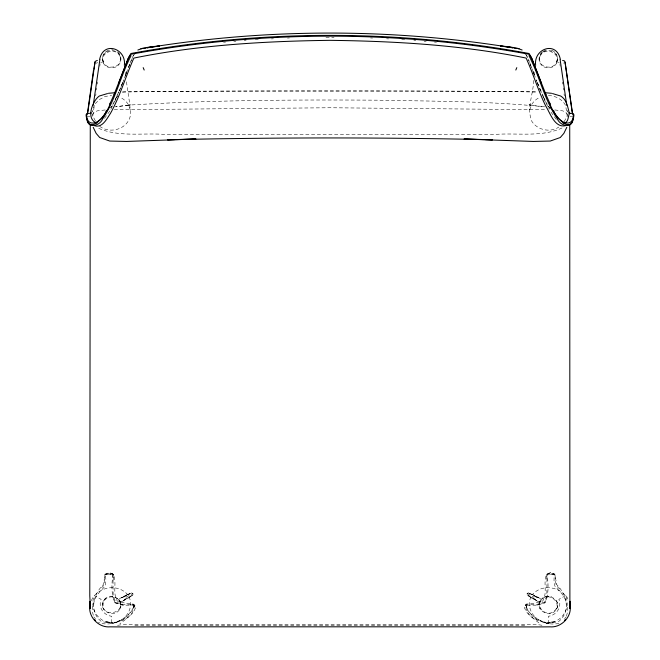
<?xml version="1.0" encoding="UTF-8"?>
<svg xmlns="http://www.w3.org/2000/svg" width="660" height="660" viewBox="0 0 660 660"><rect width="100%" height="100%" fill="white"/><g stroke="black" fill="none" stroke-linecap="round" stroke-linejoin="round"><path stroke-width="0.49" stroke-dasharray="3.3 2.47" d="M113.322 580.14L113.338 574.332L109.255 572.599L105.245 574.258L103.224 584.678C93.035 594.792 89.1 611.267 100.996 621.241C113.594 625.424 131.901 620.276 135.902 606.606L133.18 604.048L125.194 603.158L117.299 601.045C112.183 592.87 117.2 582.895 113.338 574.332L109.255 572.599M533.61 80.462C533.519 93.992 526.135 108.529 531.96 121.547C537.603 130.136 550.267 132.858 558.814 127.083M526.433 605.707L526.523 607.332L525.946 604.692L526.449 605.236L536.959 605.154L544.913 602.819C549.153 594.223 548.295 583.069 547.024 574.117L546.851 595.51L544.244 602.25L536.489 604.494L525.946 604.692L525.55 606.961L526.82 604.048L534.806 603.158L542.702 601.045C547.816 592.87 542.801 582.895 546.661 574.332L550.745 572.599L554.755 574.258L556.776 584.678C566.965 594.792 570.9 611.267 559.004 621.241C546.406 625.424 528.099 620.276 524.098 606.606L526.82 604.048L525.896 604.75C524.923 613.553 534.08 619.055 540.119 623.774M531.077 597.481L527.043 594.792L527.092 593.521L528.239 592.853L532.752 594.784M133.584 605.682L133.477 607.332L133.551 605.236L134.054 604.692L134.409 605.113L134.45 606.961L133.18 604.048L134.409 605.113L131.777 604.453L134.104 604.75C135.077 613.553 125.92 619.055 119.881 623.774M103.372 61.891L103.026 61.875C100.015 51.257 117.992 46.365 120.236 57.791C122.356 69.325 102.952 70.471 102.894 59.408L101.772 59.169M113.264 575.438L112.967 574.126L112.233 573.837L113.264 575.438L113.338 574.332M92.581 606.4L92.21 610.813L93.505 616.11M112.975 574.117C111.713 583.069 110.822 594.223 115.087 602.819L123.04 605.154L133.551 605.236L134.104 604.75L123.511 604.494L115.756 602.25L113.149 595.51L112.975 574.117L104.956 574.117L104.717 580.404L103.645 585.577L100.493 588.943M103.026 61.875L103.166 60.646M534.427 74.415L534.699 72.394M96.5 90.007L96.772 88.028M97.325 84.067L97.597 82.087M99.784 66.239L100.064 64.251M94.165 106.738L92.796 116.036L95.378 120.829M95.675 95.915L95.956 93.943M93.736 604.345C93.934 596.409 100.427 591.541 105.121 586.072L105.971 580.742L105.427 574.159L109.205 573.755L105.245 574.258L106.177 573.87L105.179 575.462L105.427 574.159M556.628 61.891L556.974 61.875C559.985 51.298 542.025 46.34 539.764 57.791C537.644 69.325 557.057 70.471 557.106 59.408L558.228 59.177M530.129 596.97L530.64 597.465C525.756 609.881 535.969 622.025 548.353 623.494L554.746 621.324L546.744 623.073C560.909 623.386 571.362 608.875 565.579 595.716C557.164 586.006 541.406 584.562 532.513 594.445L531.795 594.272M92.433 111.342L92.565 110.641L92.284 111.977M128.205 594.272L127.487 594.445C118.594 584.562 102.836 586.006 94.421 595.716C88.638 608.875 99.091 623.386 113.256 623.073C125.136 621.266 133.898 609.114 129.36 597.465L132.957 594.792L132.907 593.521L131.761 592.853L127.248 594.784M538.213 601.417L540.202 602.044L541.555 599.866C548.427 590.898 563.681 603.537 553.979 611.209C546.777 617.678 534.897 607.117 541.555 599.866M540.854 600.946L541.183 599.742M123.156 81.691L123.841 79.885M125.202 76.279L126.901 71.767M125.903 74.465L126.992 71.577M124.385 78.136L129.69 64.135M130.036 63.228L133.592 54.78M128.981 66.281L129.69 64.424M128.436 67.766L129.484 65.002M130.886 61.322L133.708 54.978L134.912 54.301M133.477 607.233C127.677 619.418 111.499 627.536 98.406 622.421M529.708 109.832L531.927 104.131A19.272 19.115 0 0 1 540.152 97.144M119.683 609.295C125.713 599.371 109.04 591.08 103.603 600.658C97.573 610.582 114.246 618.874 119.683 609.295A8.143 8.143 0 0 0 119.683 600.658L117.612 598.356M540.317 600.658C534.286 610.582 550.96 618.874 556.396 609.295C562.427 599.371 545.754 591.08 540.317 600.658A8.134 8.134 0 0 0 540.317 609.295M566.494 616.11L567.79 610.813L567.418 606.4M119.386 91.014L120.524 88.217M120.895 87.285L122.785 82.624M536.91 605.121L544.888 602.786L547.693 595.815M121.861 84.917L123.362 81.221M119.245 90.865L123.668 80.025M118.635 92.878L118.866 92.317M114.37 102.432L117.86 94.619M118.825 91.79L115.063 100.072L116.16 97.952M93.192 107.984L94.438 105.394M91.336 600.674L93.596 596.013M110.814 109.296L113.924 103.29M564.184 121.646L567.204 116.036L565.834 106.738M112.695 104.362L116.523 97.251M109.832 111.004L103.669 119.485M92.153 115.162L93.687 112.786L97.102 110.896L105.188 109.948M566.156 616.952L564.597 618.75M132.569 609.972L126.522 617.174L122.579 620.053M115.087 602.819L112.324 595.84M110.797 107.596L112.48 105.526M554.573 574.159L550.795 573.755L554.755 574.258L554.144 574.645L554.029 580.742L554.879 586.072C559.573 591.541 566.065 596.409 566.264 604.345M542.388 51.711L540.317 54.037L539.212 56.9L539.212 60.745M105.674 598.356L103.603 600.658A8.134 8.134 0 0 0 103.603 609.295M110.492 107.596L111.82 106.219M95.263 103.669L99.47 99.52L105.154 96.467L111.639 95.453M112.967 574.126L112.431 574.621L105.856 574.645L104.956 574.117M525.591 605.113L526.82 604.048M559.507 588.943L556.355 585.577L555.283 580.404L555.043 574.117L554.144 574.645L547.569 574.621L547.033 574.126M562.039 127.982C541.514 137.478 517.192 132.693 495.157 134.425L164.843 134.425C142.807 132.693 118.495 137.478 97.96 127.982M131.513 596.013L123.065 600.683L125.186 599.412M122.191 601.4L129.36 597.465M123.436 600.443L125.045 599.494M124.517 599.387L132.957 594.792M121.787 601.417L119.798 602.044C118.387 598.876 115.162 596.665 111.639 596.855A8.869 8.869 0 0 0 104.074 600.905C97.045 618.329 128.024 614.988 118.817 599.742L118.445 599.866M108.471 50.185C104.14 51.686 101.681 56.29 102.498 60.745M543.089 51.331L545.185 50.193L548.361 49.657M121.877 597.671L129.905 593.422M126.679 595.155L121.349 597.91L123.428 596.896M128.923 597.481L129.871 596.97M565.579 595.716L558.88 599.321C562.155 607.15 556.462 615.268 548.353 616.291L548.353 623.494M127.487 594.445L120.244 598.257M131.761 592.853L123.263 597.366M126.093 597.193L132.907 593.521M119.155 599.033L120.021 598.57M118.915 621.002L119.74 620.647L114.411 622.446L115.632 622.256M550.745 572.599L546.661 574.332L546.678 580.14M95.807 63.228L97.787 62.725M111.639 623.494L113.256 623.073L105.253 621.324L111.639 623.494L111.647 616.291C103.537 615.268 97.845 607.15 101.12 599.321L94.421 595.716M100.543 62.947L101.071 62.824M558.904 623.395C552.643 624.822 545.853 623.807 540.26 620.647L545.589 622.446L544.368 622.256M545.185 596.855L548.353 596.335L551.529 596.855M117.554 625.309L121.498 624.739L172.78 624.426L511.978 624.467L538.502 624.739L542.446 625.309M101.392 62.576L102.399 62.428M547.024 574.117L555.043 574.117M128.543 105.113L115.492 106.837L130.993 104.816L128.543 105.113C211.291 100.048 294.236 99.66 377.108 100.18C432.91 101.302 488.961 101.021 544.508 106.837L529.006 104.816L531.457 105.113M122.488 92.004L124.501 91.831C261.476 90.346 398.524 90.346 535.499 91.831L537.512 92.004M122.488 92.095L164.843 91.245L495.157 91.245L537.512 92.095M567.204 116.036L567.971 115.97M223.575 42.223L225.629 42.058M233.838 41.39L235.884 41.225M244.093 40.565L246.147 40.392M255.296 39.765L258.308 39.608M271.375 38.907L273.388 38.8M287.455 38.049L289.468 37.942M134.838 625.342L525.162 625.342M114.238 109.766L330 107.753L545.762 109.766M325.949 37.265L334.051 37.265M569.992 116.242L572.047 116.226M87.953 116.226L90.007 116.242M370.532 37.942L372.545 38.049M386.611 38.8L388.624 38.907M401.692 39.608L404.704 39.765M92.029 115.97L92.796 116.036M413.853 40.392L415.907 40.565M424.116 41.225L426.162 41.39M434.371 42.058L436.425 42.223M554.812 109.948L562.897 110.896L566.313 112.786L567.847 115.162M557.601 62.428L558.607 62.576M548.361 95.453C555.481 95.741 563.046 99.503 565.975 106.26M111.647 49.657L113.231 49.921M558.929 62.824L559.457 62.947M115.112 602.778L123.09 605.121M563.508 62.989L564.193 63.228M536.572 596.896L538.651 597.91L533.321 595.155M539.756 598.257L532.513 594.445M536.737 597.366L528.239 592.853M539.979 598.57L540.845 599.033M99.594 126.233C109.972 134.359 127.504 129.179 130.325 115.88C130.573 103.966 127.504 92.276 126.39 80.462M530.095 593.422L538.123 597.671M527.092 593.521L533.907 597.193M527.043 594.792L535.483 599.387M528.487 596.013L536.935 600.683L534.955 599.494M533.354 598.702L536.563 600.443M541.084 621.002C535.144 617.958 528.866 613.775 526.523 607.233M551.529 50.193C555.86 51.686 558.319 56.29 557.502 60.745M530.64 597.465L537.809 601.4M525.088 54.301L526.292 54.978L529.114 61.322M537.421 620.053L533.478 617.174L527.431 609.972M95.403 618.75L93.844 616.952M548.179 106.219L550.836 108.974M117.612 51.711L119.683 54.037L120.788 56.9L120.788 60.745M556.331 119.485L550.168 111.004M548.081 106.219L550.324 108.974M543.477 97.251L547.305 104.362M543.84 97.952L544.937 100.072L536.332 80.025M546.076 103.29L549.186 109.296M526.408 54.78L529.27 61.429M566.404 596.013L568.664 600.674M542.14 94.619L545.63 102.432M541.134 92.317L541.365 92.878M537.017 82.145L538.139 84.917M539.632 88.621L540.763 91.394M537.215 82.624L539.105 87.285M539.476 88.217L540.614 91.014M130.292 109.832L128.073 104.131A19.272 19.115 0 0 0 119.848 97.144M529.617 62.329L531.688 67.741M530.31 64.424L531.019 66.281M530.516 65.002L531.91 68.681M532.042 68.689L535.615 78.136M533.098 71.767L534.798 76.279M536.159 79.885L536.844 81.691M533.008 71.577L534.097 74.465M118.817 599.742L119.122 600.955M567.715 111.977L567.435 110.641L567.567 111.342M564.044 93.943L564.325 95.915M562.403 82.087L562.675 84.067M563.227 88.028L563.5 90.007M559.936 64.251L560.216 66.239M125.301 72.394L125.573 74.415M556.891 60.654L556.974 61.875M116.333 95.956A19.272 19.115 0 0 1 118.132 96.467M556.396 600.658A8.134 8.134 0 0 1 556.396 609.295M105.674 52.503L103.603 54.838A8.332 8.332 0 0 0 103.603 63.599C107.093 69.275 116.193 69.275 119.683 63.599A8.341 8.341 0 0 0 119.683 54.838C116.754 50.193 109.972 49.162 105.674 52.503M542.388 52.503L540.317 54.838A8.332 8.332 0 0 0 540.317 63.599C543.807 69.275 552.907 69.275 556.396 63.599A8.341 8.341 0 0 0 556.396 54.838C553.468 50.193 546.686 49.153 542.388 52.503"/><path stroke-width="0.99" d="M569.893 605.426L569.729 124.93M569.935 604.403L570.141 601.326L569.522 608.504M89.669 608.305L90.04 603.743M89.983 605.443C87.78 616.646 98.744 627.908 109.956 626.843C130.845 627.049 151.833 626.827 172.763 626.818L487.237 626.818C508.159 626.827 529.147 627.049 550.044 626.843C561.256 627.908 572.22 616.646 570.017 605.443M535.656 65.332C533.362 48.634 556.405 40.557 560.274 59.045M93.472 70.455L87.4 113.71M93.918 69.226L95.081 61.421L97.358 60.415M93.241 105.295L99.899 59.4M99.726 59.045C103.595 40.557 126.637 48.634 124.344 65.332M573.21 116.787L573.391 115.888M572.905 119.237C572.599 129.088 559.961 125.961 557.378 118.882C544.244 99.602 539.583 76.131 528.94 55.679M87.557 114.172L95.007 62.205M118.684 83.028L128.131 58.484L130.672 54.31C261.863 30.112 398.137 30.112 529.328 54.31L531.869 58.484L541.315 83.028M114.064 94.512L128.568 57.626L131.035 53.485C261.971 29.337 398.029 29.345 528.965 53.485L531.432 57.626L545.935 94.512M515.815 70.043L516.805 67.633M109.807 104.082L114.593 93.382M566.816 127.273L563.855 133.394L560.282 137.519L550.259 141.05L533.42 141.438L464.029 139.021L483.367 139.54M110.335 102.935C108.182 112.513 88.357 138.938 86.039 114.724L86.732 114.625M131.06 55.679C120.417 76.131 115.756 99.602 102.622 118.882C100.04 125.961 87.4 129.088 87.095 119.237M106.351 110.665C103.356 121.275 86.303 130.812 86.608 113.569L88.448 113.47M564.424 620.54L565.463 619.377M569.943 113.174C567.592 114.832 569.316 123.626 563.104 123.024M137.874 50.02L142.288 48.345L145.481 48.163M107.514 93.563L99.313 96.022C92.532 100.567 85.313 119.427 96.896 123.024M565.496 125.713C554.507 128.056 550.184 112.91 545.572 105.715C538.032 90.28 533.222 73.689 526.144 58.08C461.942 45.02 395.53 41.176 330 40.334C264.47 41.176 198.058 45.02 133.856 58.08C125.664 76.362 120.236 95.89 110.418 113.454C106.904 118.693 102.3 128.345 94.504 125.713M89.463 113.429L91.451 112.959M140.877 48.823L150.43 46.777L159.439 46.035L146.759 47.842C267.853 28.149 392.147 28.149 513.241 47.842L500.56 46.035L509.569 46.777L519.123 48.823M108.421 93.291L114.452 92.779M174.603 139.598L167.475 139.788C275.806 137.329 384.194 137.329 492.525 139.788L485.397 139.598M176.632 139.54L195.97 139.021L126.58 141.438L109.742 141.05L99.709 137.519L96.145 133.394L93.184 127.273M514.519 48.163L517.712 48.345L522.126 50.02M545.548 92.779L551.578 93.291M573.268 114.625L573.961 114.724C571.651 138.938 551.818 112.513 549.664 102.935M562.642 60.415L564.572 60.968L565.125 62.263L572.443 114.172M568.549 112.959L570.537 113.429M571.552 113.47L573.391 113.569C573.697 130.812 556.644 121.275 553.649 110.665M552.486 93.563L560.687 96.022C566.742 99.685 567.649 106.837 569.316 113.058M560.101 59.4L566.759 105.295M94.537 619.377L95.576 620.54M564.993 62.205L572.599 113.71M545.408 93.382L550.192 104.082M143.195 67.633L144.185 70.043M86.608 115.888L86.79 116.787M90.478 608.504L89.785 595.914L90.272 124.93M569.959 603.743L570.331 608.305M90.065 604.403L89.859 601.326L90.106 605.426"/></g></svg>
